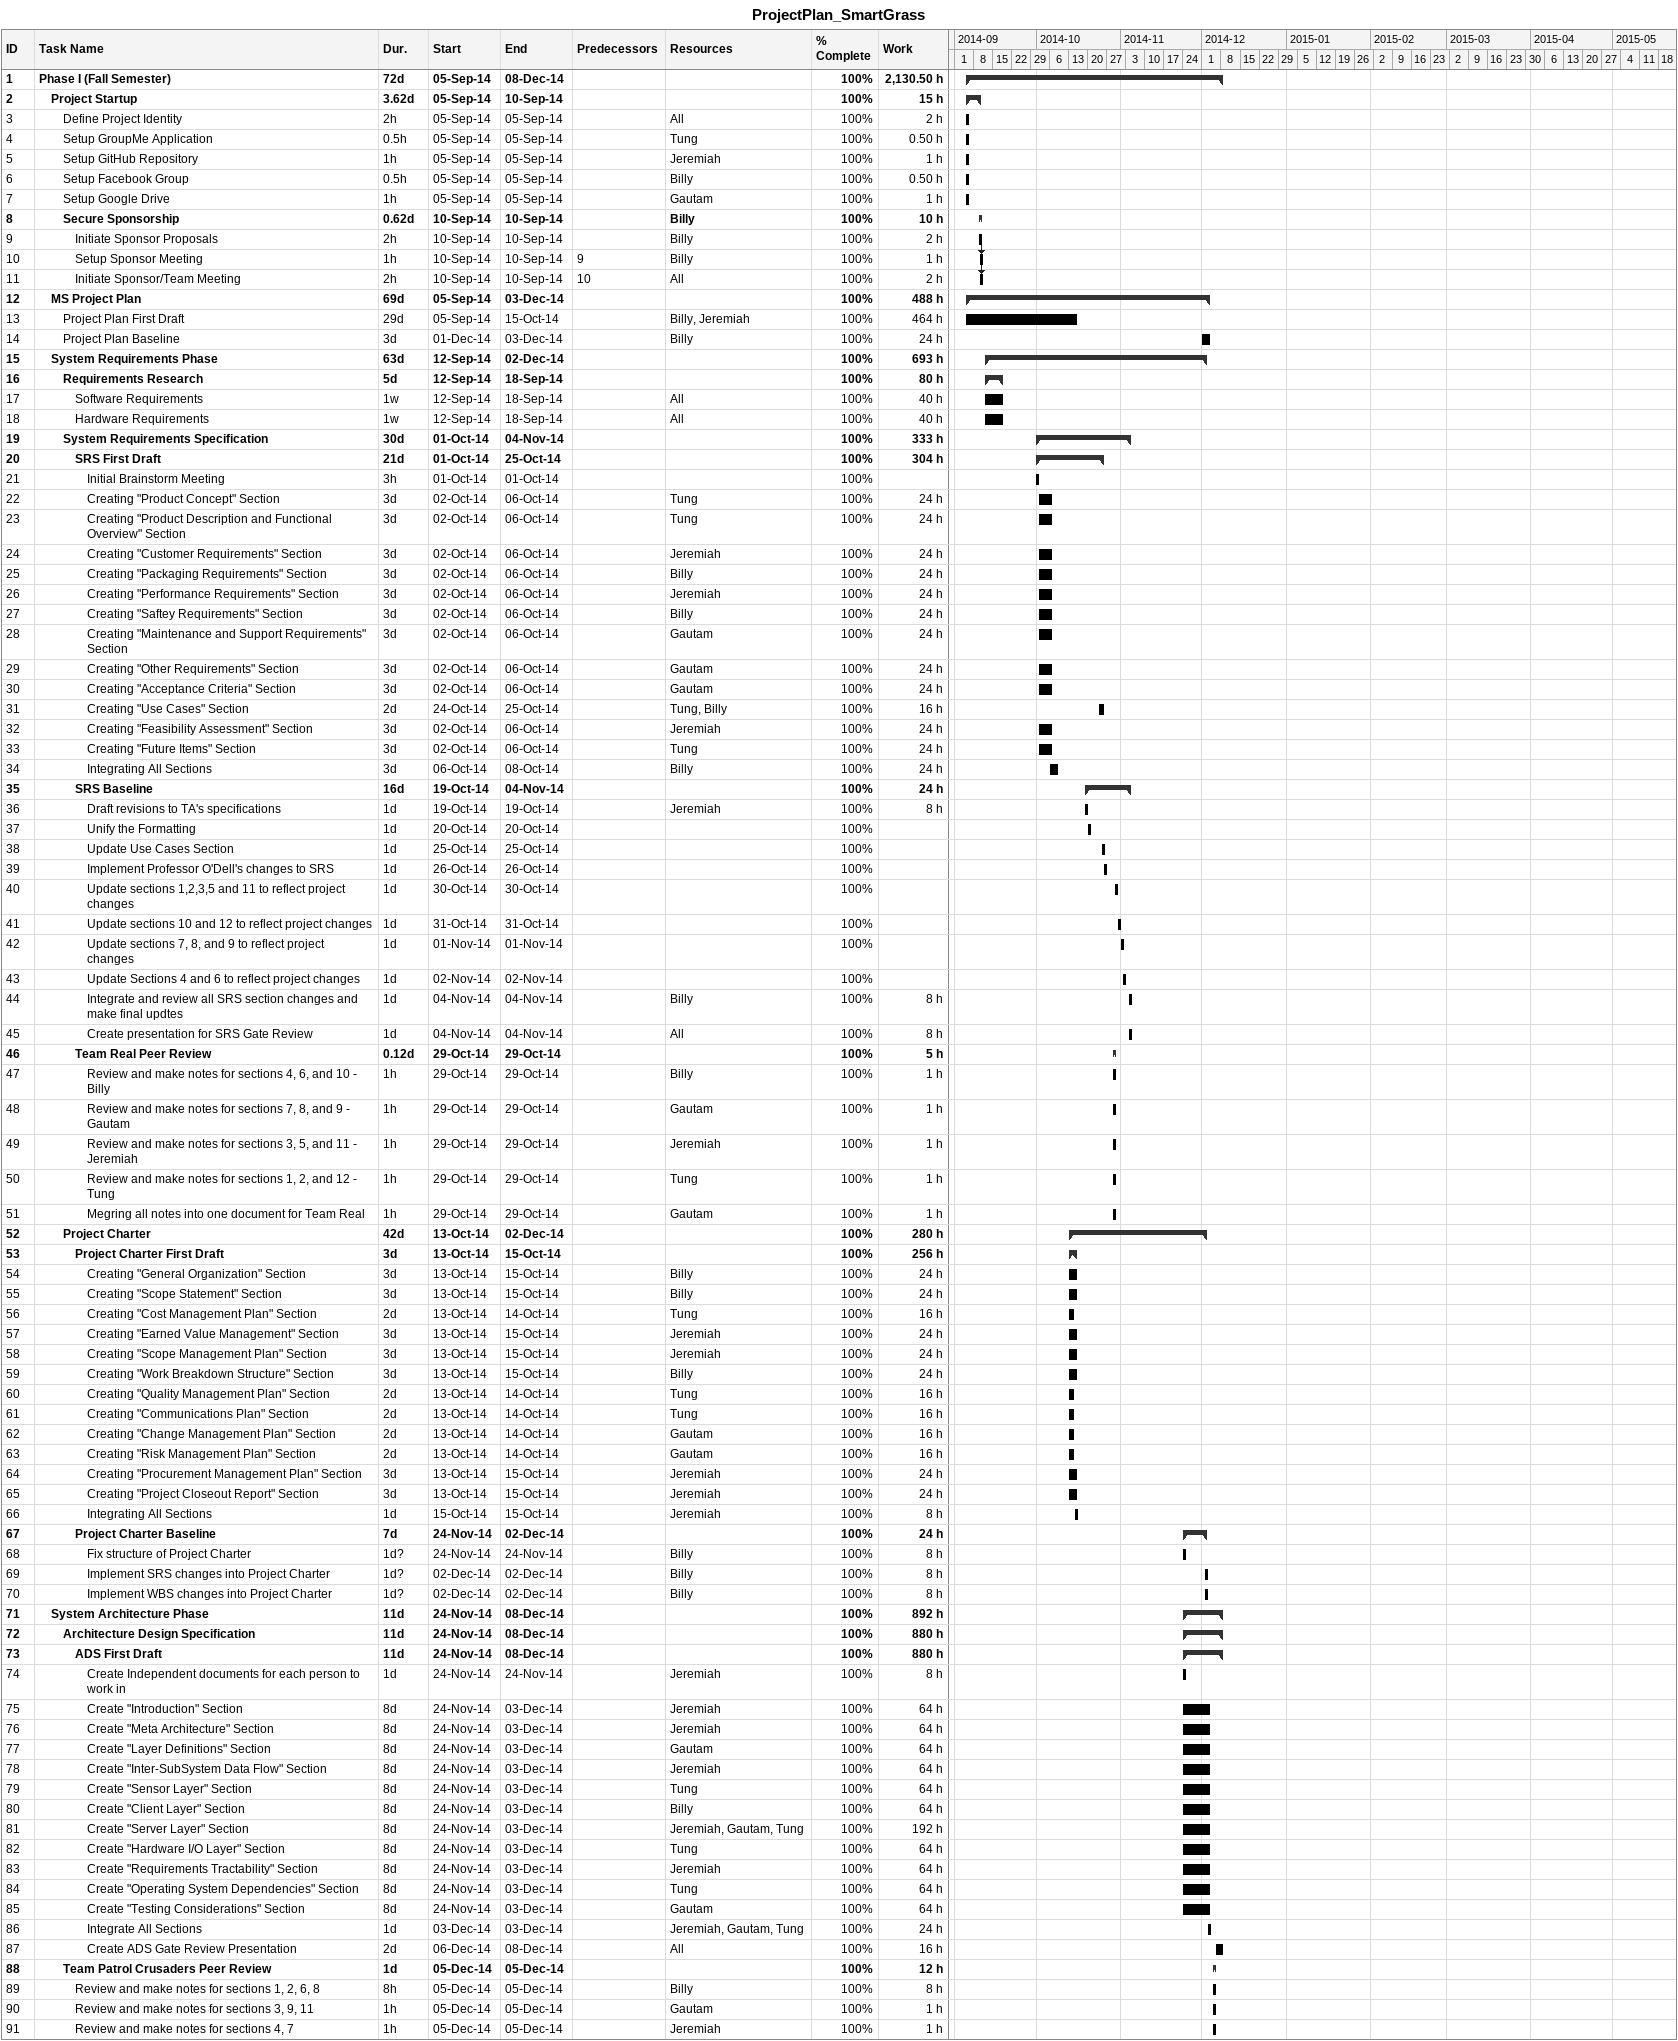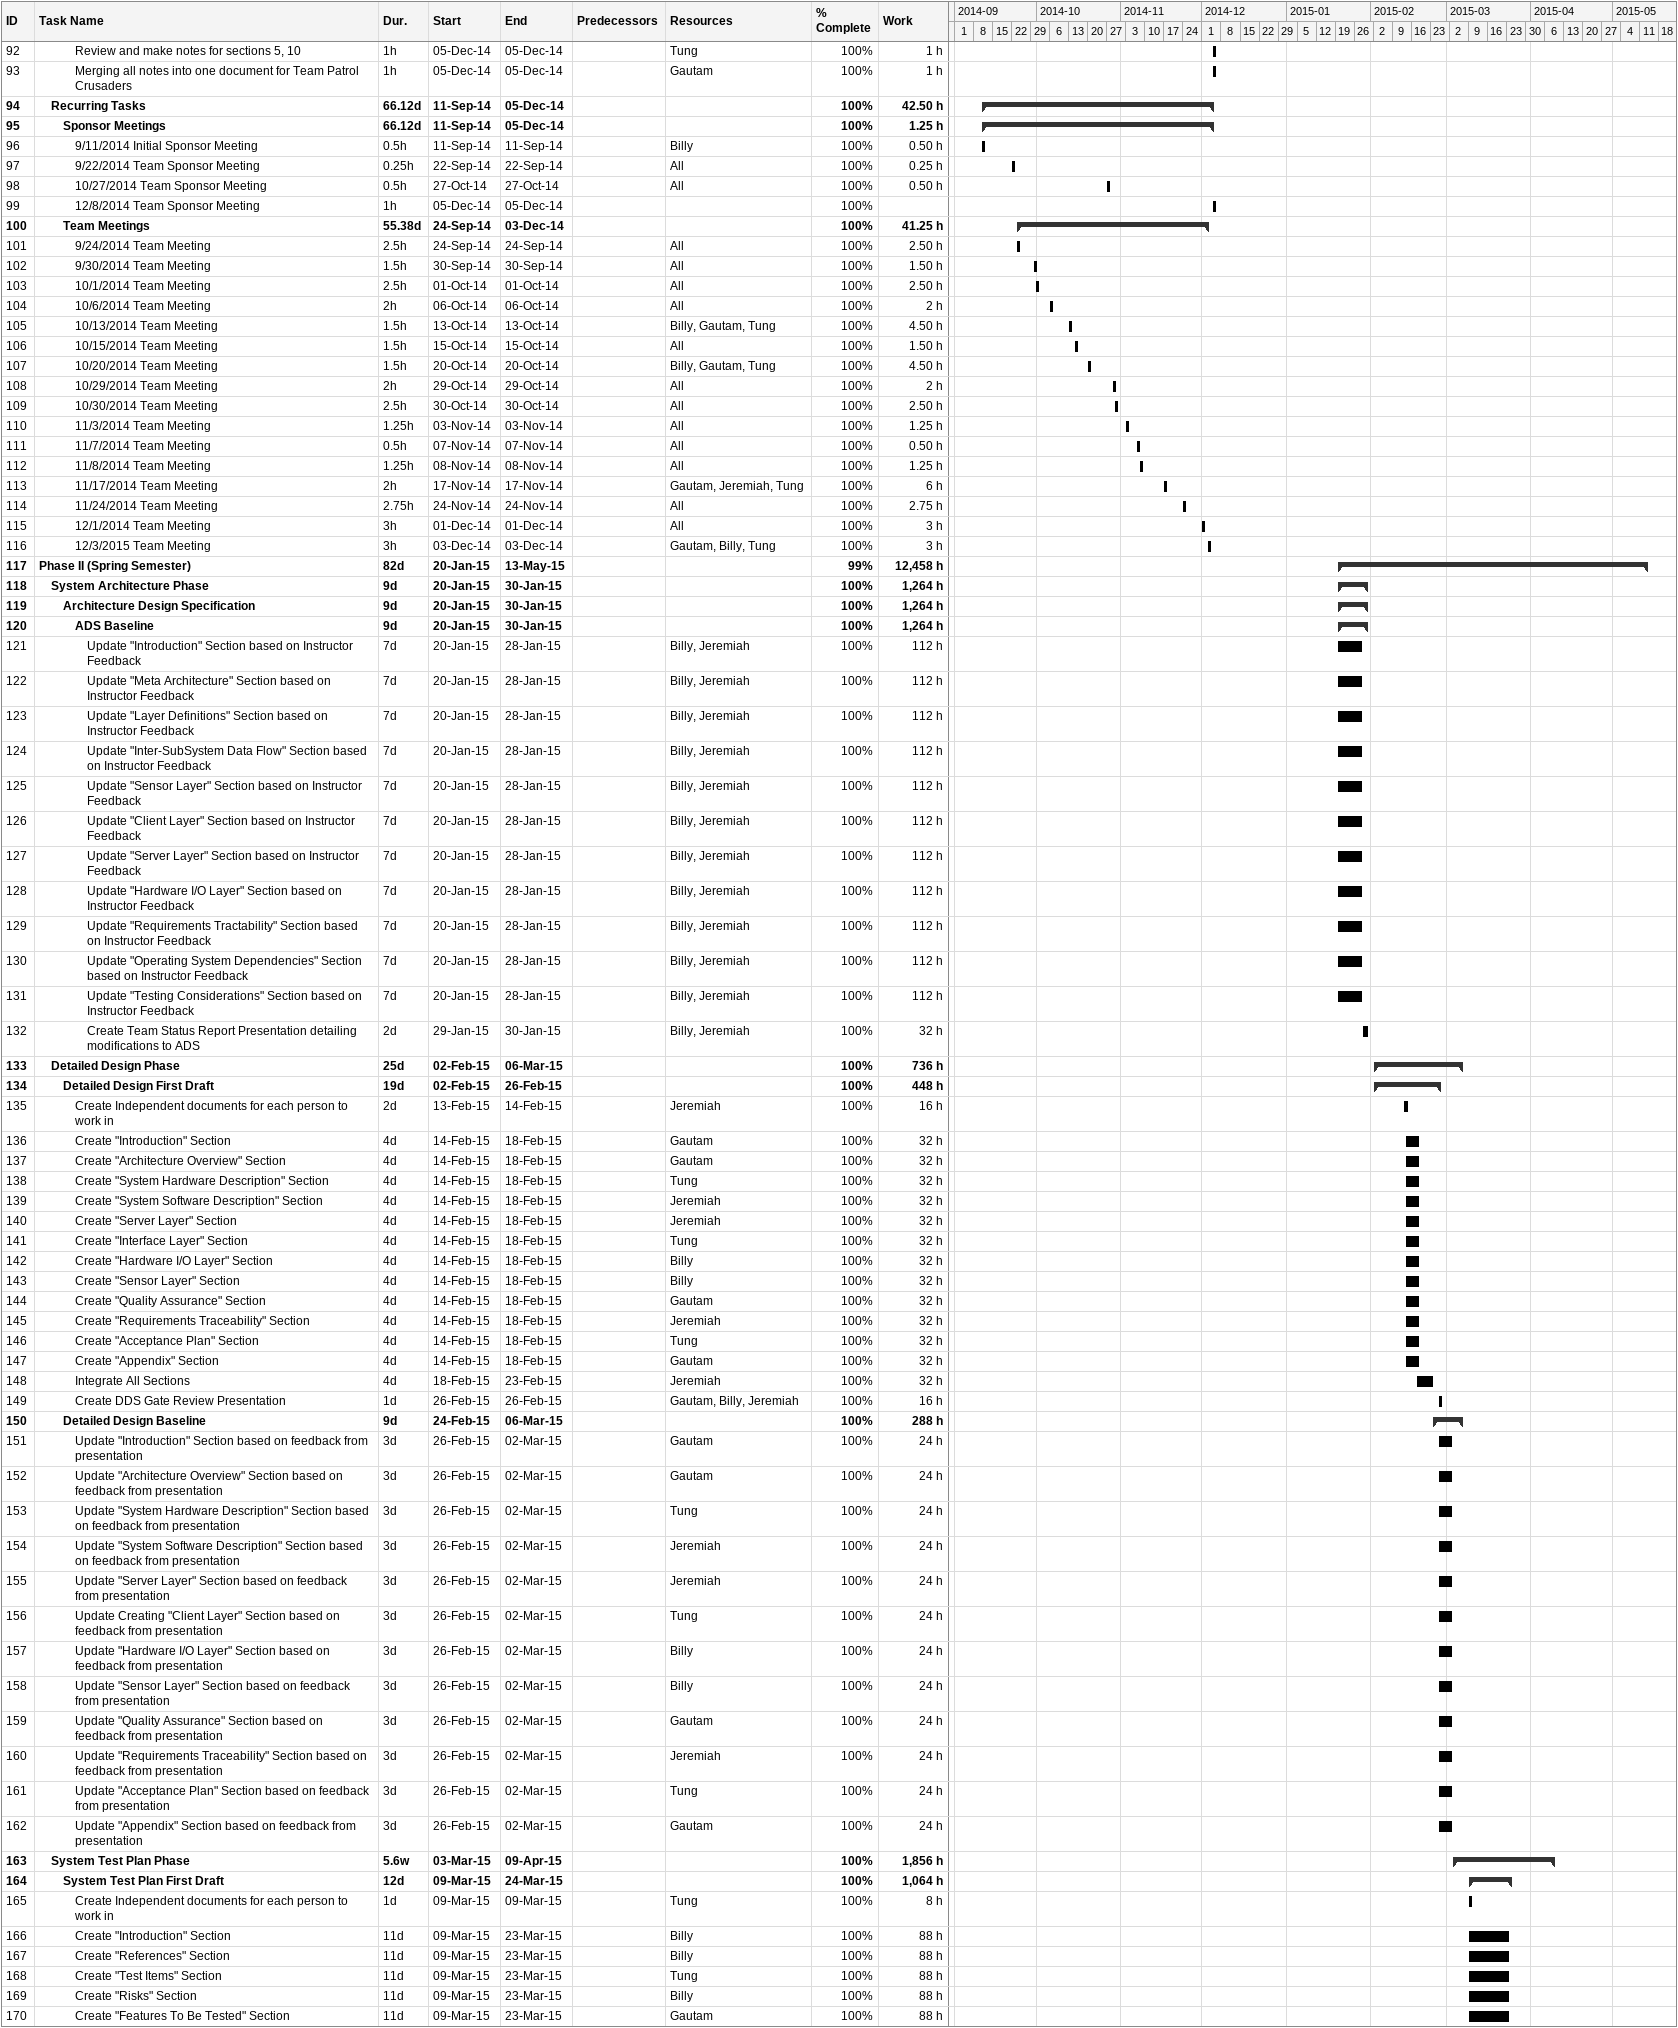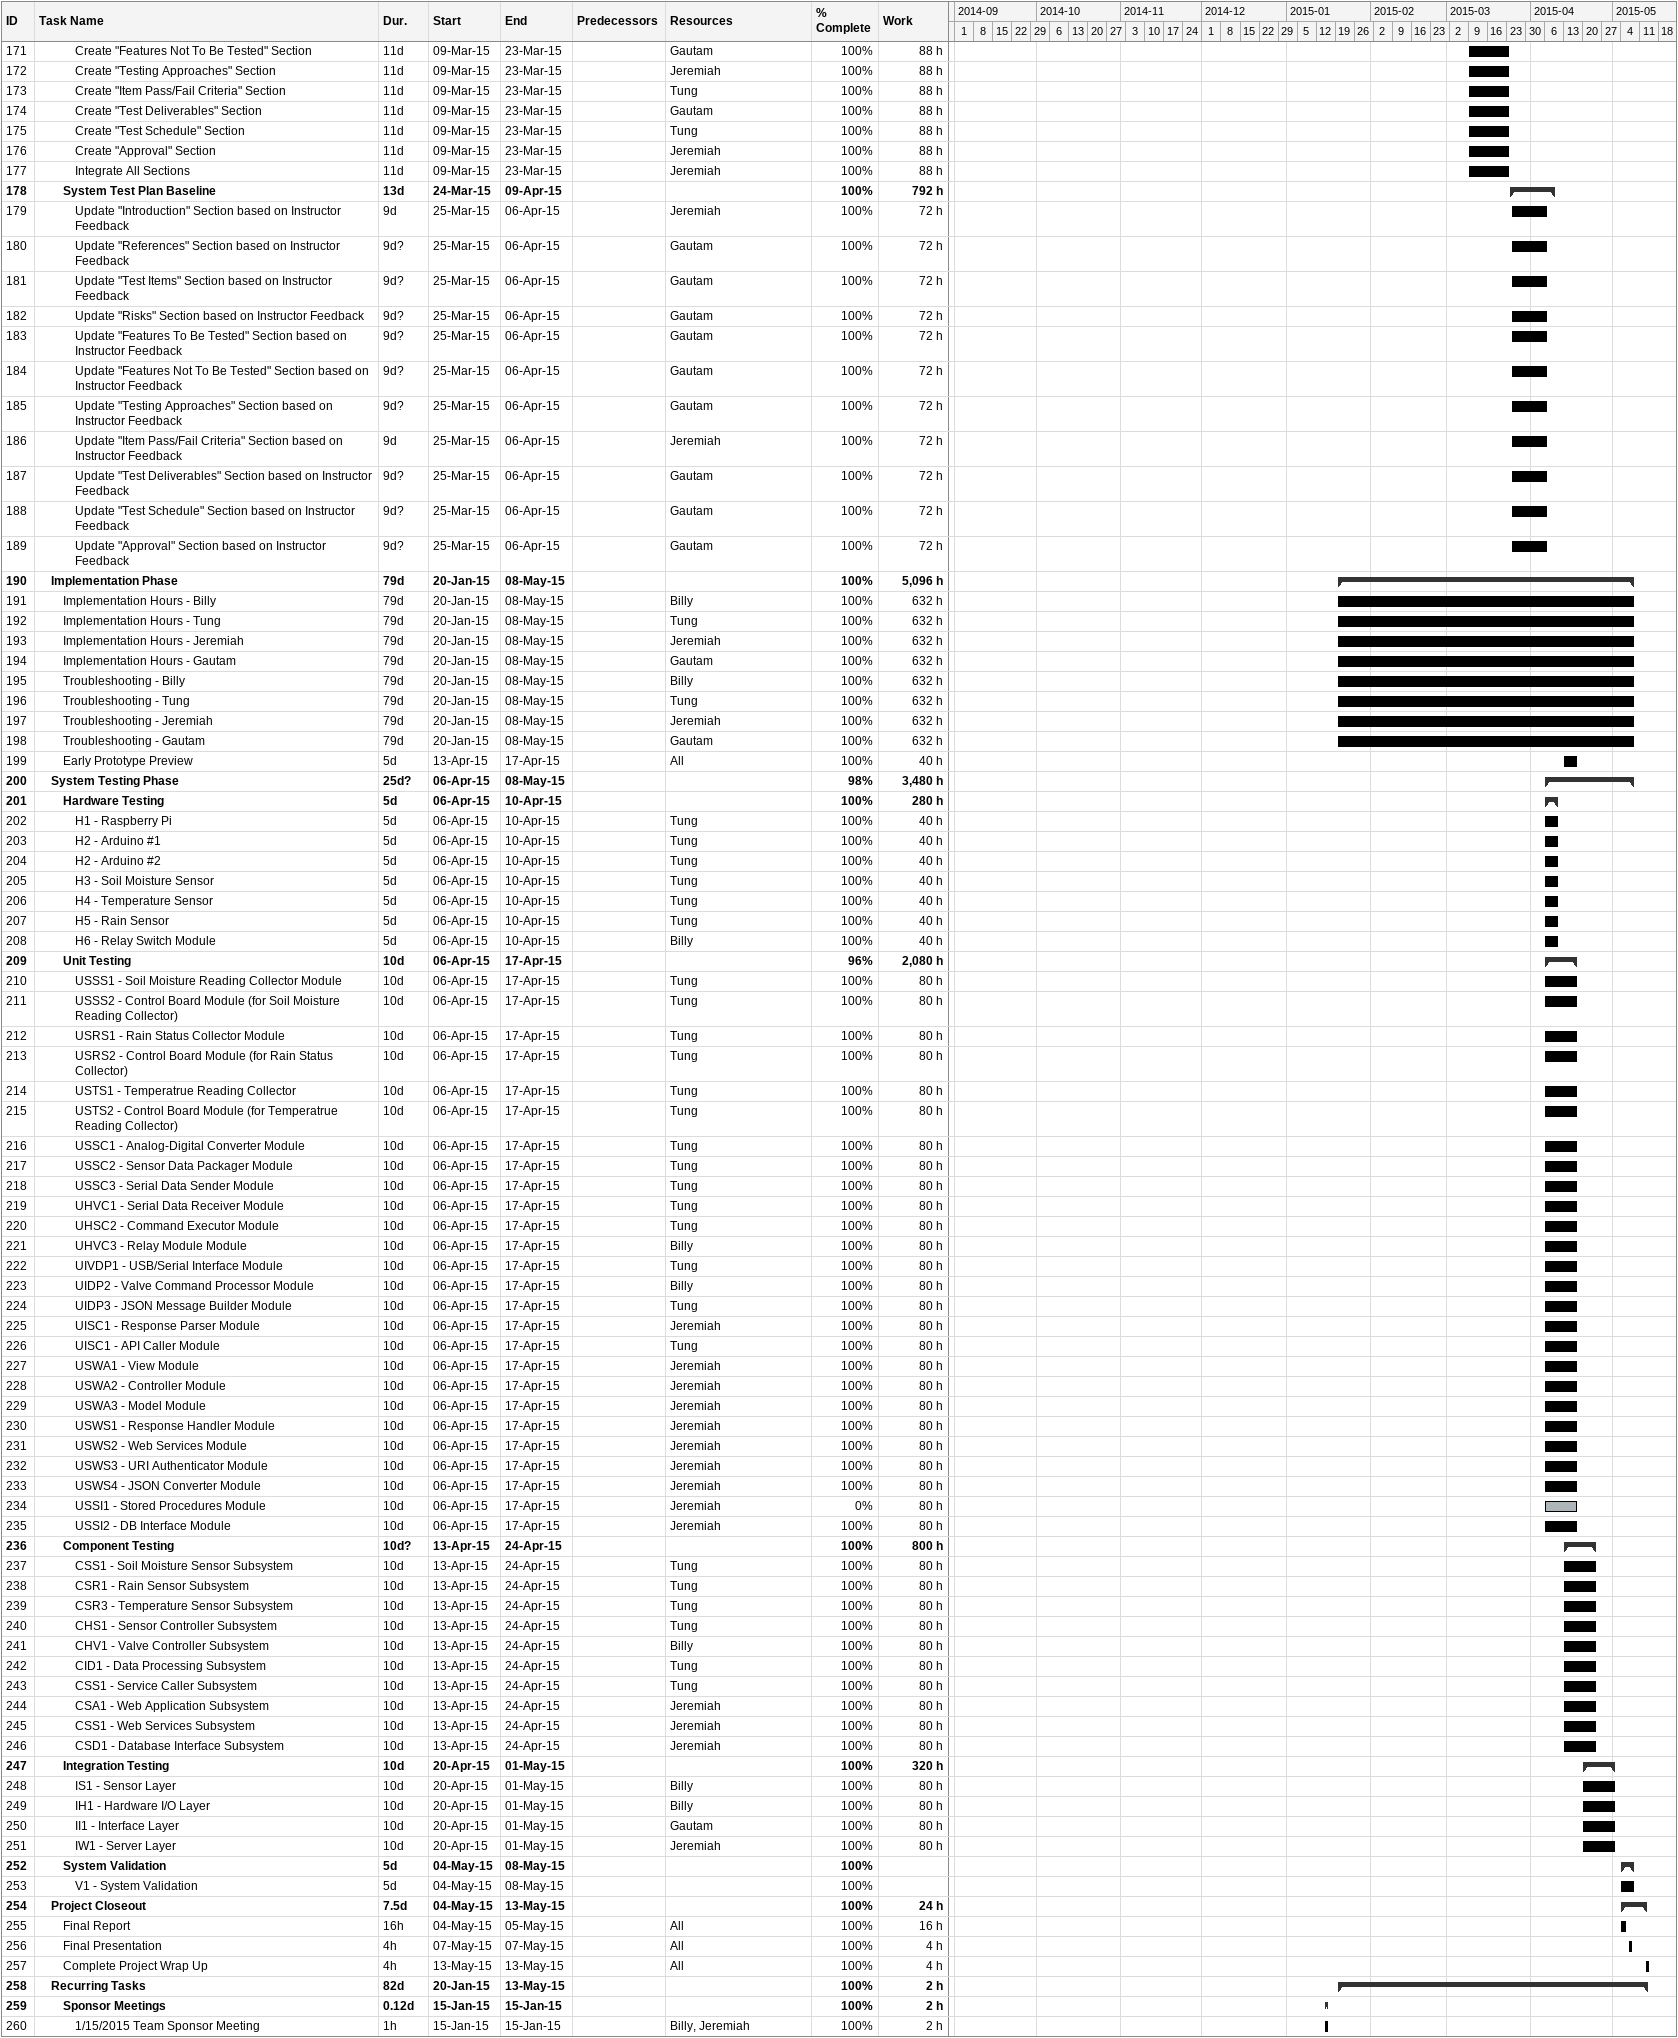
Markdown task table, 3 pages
ProjectPlan_SmartGrass

| ID | Level | Task | Duration | Start | Finish | Predecessors | Resources | % complete | Work (h) |
|---|---|---|---|---|---|---|---|---|---|
| 1 | 1 | **Phase I (Fall Semester)** | 72d | 2014-09-05 | 2014-12-08 |  |  | 100 | 2130.50 |
| 2 | 2 | **Project Startup** | 3.62d | 2014-09-05 | 2014-09-10 |  |  | 100 | 15 |
| 3 | 3 | Define Project Identity | 2h | 2014-09-05 | 2014-09-05 |  | All | 100 | 2 |
| 4 | 3 | Setup GroupMe Application | 0.5h | 2014-09-05 | 2014-09-05 |  | Tung | 100 | 0.50 |
| 5 | 3 | Setup GitHub Repository | 1h | 2014-09-05 | 2014-09-05 |  | Jeremiah | 100 | 1 |
| 6 | 3 | Setup Facebook Group | 0.5h | 2014-09-05 | 2014-09-05 |  | Billy | 100 | 0.50 |
| 7 | 3 | Setup Google Drive | 1h | 2014-09-05 | 2014-09-05 |  | Gautam | 100 | 1 |
| 8 | 3 | **Secure Sponsorship** | 0.62d | 2014-09-10 | 2014-09-10 |  | Billy | 100 | 10 |
| 9 | 4 | Initiate Sponsor Proposals | 2h | 2014-09-10 | 2014-09-10 |  | Billy | 100 | 2 |
| 10 | 4 | Setup Sponsor Meeting | 1h | 2014-09-10 | 2014-09-10 | 9 | Billy | 100 | 1 |
| 11 | 4 | Initiate Sponsor/Team Meeting | 2h | 2014-09-10 | 2014-09-10 | 10 | All | 100 | 2 |
| 12 | 2 | **MS Project Plan** | 69d | 2014-09-05 | 2014-12-03 |  |  | 100 | 488 |
| 13 | 3 | Project Plan First Draft | 29d | 2014-09-05 | 2014-10-15 |  | Billy, Jeremiah | 100 | 464 |
| 14 | 3 | Project Plan Baseline | 3d | 2014-12-01 | 2014-12-03 |  | Billy | 100 | 24 |
| 15 | 2 | **System Requirements Phase** | 63d | 2014-09-12 | 2014-12-02 |  |  | 100 | 693 |
| 16 | 3 | **Requirements Research** | 5d | 2014-09-12 | 2014-09-18 |  |  | 100 | 80 |
| 17 | 4 | Software Requirements | 1w | 2014-09-12 | 2014-09-18 |  | All | 100 | 40 |
| 18 | 4 | Hardware Requirements | 1w | 2014-09-12 | 2014-09-18 |  | All | 100 | 40 |
| 19 | 3 | **System Requirements Specification** | 30d | 2014-10-01 | 2014-11-04 |  |  | 100 | 333 |
| 20 | 4 | **SRS First Draft** | 21d | 2014-10-01 | 2014-10-25 |  |  | 100 | 304 |
| 21 | 5 | Initial Brainstorm Meeting | 3h | 2014-10-01 | 2014-10-01 |  |  | 100 |  |
| 22 | 5 | Creating "Product Concept" Section | 3d | 2014-10-02 | 2014-10-06 |  | Tung | 100 | 24 |
| 23 | 5 | Creating "Product Description and Functional Overview" Section | 3d | 2014-10-02 | 2014-10-06 |  | Tung | 100 | 24 |
| 24 | 5 | Creating "Customer Requirements" Section | 3d | 2014-10-02 | 2014-10-06 |  | Jeremiah | 100 | 24 |
| 25 | 5 | Creating "Packaging Requirements" Section | 3d | 2014-10-02 | 2014-10-06 |  | Billy | 100 | 24 |
| 26 | 5 | Creating "Performance Requirements" Section | 3d | 2014-10-02 | 2014-10-06 |  | Jeremiah | 100 | 24 |
| 27 | 5 | Creating "Saftey Requirements" Section | 3d | 2014-10-02 | 2014-10-06 |  | Billy | 100 | 24 |
| 28 | 5 | Creating "Maintenance and Support Requirements" Section | 3d | 2014-10-02 | 2014-10-06 |  | Gautam | 100 | 24 |
| 29 | 5 | Creating "Other Requirements" Section | 3d | 2014-10-02 | 2014-10-06 |  | Gautam | 100 | 24 |
| 30 | 5 | Creating "Acceptance Criteria" Section | 3d | 2014-10-02 | 2014-10-06 |  | Gautam | 100 | 24 |
| 31 | 5 | Creating "Use Cases" Section | 2d | 2014-10-24 | 2014-10-25 |  | Tung, Billy | 100 | 16 |
| 32 | 5 | Creating "Feasibility Assessment" Section | 3d | 2014-10-02 | 2014-10-06 |  | Jeremiah | 100 | 24 |
| 33 | 5 | Creating "Future Items" Section | 3d | 2014-10-02 | 2014-10-06 |  | Tung | 100 | 24 |
| 34 | 5 | Integrating All Sections | 3d | 2014-10-06 | 2014-10-08 |  | Billy | 100 | 24 |
| 35 | 4 | **SRS Baseline** | 16d | 2014-10-19 | 2014-11-04 |  |  | 100 | 24 |
| 36 | 5 | Draft revisions to TA's specifications | 1d | 2014-10-19 | 2014-10-19 |  | Jeremiah | 100 | 8 |
| 37 | 5 | Unify the Formatting | 1d | 2014-10-20 | 2014-10-20 |  |  | 100 |  |
| 38 | 5 | Update Use Cases Section | 1d | 2014-10-25 | 2014-10-25 |  |  | 100 |  |
| 39 | 5 | Implement Professor O'Dell's changes to SRS | 1d | 2014-10-26 | 2014-10-26 |  |  | 100 |  |
| 40 | 5 | Update sections 1,2,3,5 and 11 to reflect project changes | 1d | 2014-10-30 | 2014-10-30 |  |  | 100 |  |
| 41 | 5 | Update sections 10 and 12 to reflect project changes | 1d | 2014-10-31 | 2014-10-31 |  |  | 100 |  |
| 42 | 5 | Update sections 7, 8, and 9 to reflect project changes | 1d | 2014-11-01 | 2014-11-01 |  |  | 100 |  |
| 43 | 5 | Update Sections 4 and 6 to reflect project changes | 1d | 2014-11-02 | 2014-11-02 |  |  | 100 |  |
| 44 | 5 | Integrate and review all SRS section changes and make final updtes | 1d | 2014-11-04 | 2014-11-04 |  | Billy | 100 | 8 |
| 45 | 5 | Create presentation for SRS Gate Review | 1d | 2014-11-04 | 2014-11-04 |  | All | 100 | 8 |
| 46 | 4 | **Team Real Peer Review** | 0.12d | 2014-10-29 | 2014-10-29 |  |  | 100 | 5 |
| 47 | 5 | Review and make notes for sections 4, 6, and 10 - Billy | 1h | 2014-10-29 | 2014-10-29 |  | Billy | 100 | 1 |
| 48 | 5 | Review and make notes for sections 7, 8, and 9 - Gautam | 1h | 2014-10-29 | 2014-10-29 |  | Gautam | 100 | 1 |
| 49 | 5 | Review and make notes for sections 3, 5, and 11 - Jeremiah | 1h | 2014-10-29 | 2014-10-29 |  | Jeremiah | 100 | 1 |
| 50 | 5 | Review and make notes for sections 1, 2, and 12 - Tung | 1h | 2014-10-29 | 2014-10-29 |  | Tung | 100 | 1 |
| 51 | 5 | Megring all notes into one document for Team Real | 1h | 2014-10-29 | 2014-10-29 |  | Gautam | 100 | 1 |
| 52 | 3 | **Project Charter** | 42d | 2014-10-13 | 2014-12-02 |  |  | 100 | 280 |
| 53 | 4 | **Project Charter First Draft** | 3d | 2014-10-13 | 2014-10-15 |  |  | 100 | 256 |
| 54 | 5 | Creating "General Organization" Section | 3d | 2014-10-13 | 2014-10-15 |  | Billy | 100 | 24 |
| 55 | 5 | Creating "Scope Statement" Section | 3d | 2014-10-13 | 2014-10-15 |  | Billy | 100 | 24 |
| 56 | 5 | Creating "Cost Management Plan" Section | 2d | 2014-10-13 | 2014-10-14 |  | Tung | 100 | 16 |
| 57 | 5 | Creating "Earned Value Management" Section | 3d | 2014-10-13 | 2014-10-15 |  | Jeremiah | 100 | 24 |
| 58 | 5 | Creating "Scope Management Plan" Section | 3d | 2014-10-13 | 2014-10-15 |  | Jeremiah | 100 | 24 |
| 59 | 5 | Creating "Work Breakdown Structure" Section | 3d | 2014-10-13 | 2014-10-15 |  | Billy | 100 | 24 |
| 60 | 5 | Creating "Quality Management Plan" Section | 2d | 2014-10-13 | 2014-10-14 |  | Tung | 100 | 16 |
| 61 | 5 | Creating "Communications Plan" Section | 2d | 2014-10-13 | 2014-10-14 |  | Tung | 100 | 16 |
| 62 | 5 | Creating "Change Management Plan" Section | 2d | 2014-10-13 | 2014-10-14 |  | Gautam | 100 | 16 |
| 63 | 5 | Creating "Risk Management Plan" Section | 2d | 2014-10-13 | 2014-10-14 |  | Gautam | 100 | 16 |
| 64 | 5 | Creating "Procurement Management Plan" Section | 3d | 2014-10-13 | 2014-10-15 |  | Jeremiah | 100 | 24 |
| 65 | 5 | Creating "Project Closeout Report" Section | 3d | 2014-10-13 | 2014-10-15 |  | Jeremiah | 100 | 24 |
| 66 | 5 | Integrating All Sections | 1d | 2014-10-15 | 2014-10-15 |  | Jeremiah | 100 | 8 |
| 67 | 4 | **Project Charter Baseline** | 7d | 2014-11-24 | 2014-12-02 |  |  | 100 | 24 |
| 68 | 5 | Fix structure of Project Charter | 1d? | 2014-11-24 | 2014-11-24 |  | Billy | 100 | 8 |
| 69 | 5 | Implement SRS changes into Project Charter | 1d? | 2014-12-02 | 2014-12-02 |  | Billy | 100 | 8 |
| 70 | 5 | Implement WBS changes into Project Charter | 1d? | 2014-12-02 | 2014-12-02 |  | Billy | 100 | 8 |
| 71 | 2 | **System Architecture Phase** | 11d | 2014-11-24 | 2014-12-08 |  |  | 100 | 892 |
| 72 | 3 | **Architecture Design Specification** | 11d | 2014-11-24 | 2014-12-08 |  |  | 100 | 880 |
| 73 | 4 | **ADS First Draft** | 11d | 2014-11-24 | 2014-12-08 |  |  | 100 | 880 |
| 74 | 5 | Create Independent documents for each person to work in | 1d | 2014-11-24 | 2014-11-24 |  | Jeremiah | 100 | 8 |
| 75 | 5 | Create "Introduction" Section | 8d | 2014-11-24 | 2014-12-03 |  | Jeremiah | 100 | 64 |
| 76 | 5 | Create "Meta Architecture" Section | 8d | 2014-11-24 | 2014-12-03 |  | Jeremiah | 100 | 64 |
| 77 | 5 | Create "Layer Definitions" Section | 8d | 2014-11-24 | 2014-12-03 |  | Gautam | 100 | 64 |
| 78 | 5 | Create "Inter-SubSystem Data Flow" Section | 8d | 2014-11-24 | 2014-12-03 |  | Jeremiah | 100 | 64 |
| 79 | 5 | Create "Sensor Layer" Section | 8d | 2014-11-24 | 2014-12-03 |  | Tung | 100 | 64 |
| 80 | 5 | Create "Client Layer" Section | 8d | 2014-11-24 | 2014-12-03 |  | Billy | 100 | 64 |
| 81 | 5 | Create "Server Layer" Section | 8d | 2014-11-24 | 2014-12-03 |  | Jeremiah, Gautam, Tung | 100 | 192 |
| 82 | 5 | Create "Hardware I/O Layer" Section | 8d | 2014-11-24 | 2014-12-03 |  | Tung | 100 | 64 |
| 83 | 5 | Create "Requirements Tractability" Section | 8d | 2014-11-24 | 2014-12-03 |  | Jeremiah | 100 | 64 |
| 84 | 5 | Create "Operating System Dependencies" Section | 8d | 2014-11-24 | 2014-12-03 |  | Tung | 100 | 64 |
| 85 | 5 | Create "Testing Considerations" Section | 8d | 2014-11-24 | 2014-12-03 |  | Gautam | 100 | 64 |
| 86 | 5 | Integrate All Sections | 1d | 2014-12-03 | 2014-12-03 |  | Jeremiah, Gautam, Tung | 100 | 24 |
| 87 | 5 | Create ADS Gate Review Presentation | 2d | 2014-12-06 | 2014-12-08 |  | All | 100 | 16 |
| 88 | 3 | **Team Patrol Crusaders Peer Review** | 1d | 2014-12-05 | 2014-12-05 |  |  | 100 | 12 |
| 89 | 4 | Review and make notes for sections 1, 2, 6, 8 | 8h | 2014-12-05 | 2014-12-05 |  | Billy | 100 | 8 |
| 90 | 4 | Review and make notes for sections 3, 9, 11 | 1h | 2014-12-05 | 2014-12-05 |  | Gautam | 100 | 1 |
| 91 | 4 | Review and make notes for sections 4, 7 | 1h | 2014-12-05 | 2014-12-05 |  | Jeremiah | 100 | 1 |
| 92 | 4 | Review and make notes for sections 5, 10 | 1h | 2014-12-05 | 2014-12-05 |  | Tung | 100 | 1 |
| 93 | 4 | Merging all notes into one document for Team Patrol Crusaders | 1h | 2014-12-05 | 2014-12-05 |  | Gautam | 100 | 1 |
| 94 | 2 | **Recurring Tasks** | 66.12d | 2014-09-11 | 2014-12-05 |  |  | 100 | 42.50 |
| 95 | 3 | **Sponsor Meetings** | 66.12d | 2014-09-11 | 2014-12-05 |  |  | 100 | 1.25 |
| 96 | 4 | 9/11/2014 Initial Sponsor Meeting | 0.5h | 2014-09-11 | 2014-09-11 |  | Billy | 100 | 0.50 |
| 97 | 4 | 9/22/2014 Team Sponsor Meeting | 0.25h | 2014-09-22 | 2014-09-22 |  | All | 100 | 0.25 |
| 98 | 4 | 10/27/2014 Team Sponsor Meeting | 0.5h | 2014-10-27 | 2014-10-27 |  | All | 100 | 0.50 |
| 99 | 4 | 12/8/2014 Team Sponsor Meeting | 1h | 2014-12-05 | 2014-12-05 |  |  | 100 |  |
| 100 | 3 | **Team Meetings** | 55.38d | 2014-09-24 | 2014-12-03 |  |  | 100 | 41.25 |
| 101 | 4 | 9/24/2014 Team Meeting | 2.5h | 2014-09-24 | 2014-09-24 |  | All | 100 | 2.50 |
| 102 | 4 | 9/30/2014 Team Meeting | 1.5h | 2014-09-30 | 2014-09-30 |  | All | 100 | 1.50 |
| 103 | 4 | 10/1/2014 Team Meeting | 2.5h | 2014-10-01 | 2014-10-01 |  | All | 100 | 2.50 |
| 104 | 4 | 10/6/2014 Team Meeting | 2h | 2014-10-06 | 2014-10-06 |  | All | 100 | 2 |
| 105 | 4 | 10/13/2014 Team Meeting | 1.5h | 2014-10-13 | 2014-10-13 |  | Billy, Gautam, Tung | 100 | 4.50 |
| 106 | 4 | 10/15/2014 Team Meeting | 1.5h | 2014-10-15 | 2014-10-15 |  | All | 100 | 1.50 |
| 107 | 4 | 10/20/2014 Team Meeting | 1.5h | 2014-10-20 | 2014-10-20 |  | Billy, Gautam, Tung | 100 | 4.50 |
| 108 | 4 | 10/29/2014 Team Meeting | 2h | 2014-10-29 | 2014-10-29 |  | All | 100 | 2 |
| 109 | 4 | 10/30/2014 Team Meeting | 2.5h | 2014-10-30 | 2014-10-30 |  | All | 100 | 2.50 |
| 110 | 4 | 11/3/2014 Team Meeting | 1.25h | 2014-11-03 | 2014-11-03 |  | All | 100 | 1.25 |
| 111 | 4 | 11/7/2014 Team Meeting | 0.5h | 2014-11-07 | 2014-11-07 |  | All | 100 | 0.50 |
| 112 | 4 | 11/8/2014 Team Meeting | 1.25h | 2014-11-08 | 2014-11-08 |  | All | 100 | 1.25 |
| 113 | 4 | 11/17/2014 Team Meeting | 2h | 2014-11-17 | 2014-11-17 |  | Gautam, Jeremiah, Tung | 100 | 6 |
| 114 | 4 | 11/24/2014 Team Meeting | 2.75h | 2014-11-24 | 2014-11-24 |  | All | 100 | 2.75 |
| 115 | 4 | 12/1/2014 Team Meeting | 3h | 2014-12-01 | 2014-12-01 |  | All | 100 | 3 |
| 116 | 4 | 12/3/2015 Team Meeting | 3h | 2014-12-03 | 2014-12-03 |  | Gautam, Billy, Tung | 100 | 3 |
| 117 | 1 | **Phase II (Spring Semester)** | 82d | 2015-01-20 | 2015-05-13 |  |  | 99 | 12458 |
| 118 | 2 | **System Architecture Phase** | 9d | 2015-01-20 | 2015-01-30 |  |  | 100 | 1264 |
| 119 | 3 | **Architecture Design Specification** | 9d | 2015-01-20 | 2015-01-30 |  |  | 100 | 1264 |
| 120 | 4 | **ADS Baseline** | 9d | 2015-01-20 | 2015-01-30 |  |  | 100 | 1264 |
| 121 | 5 | Update "Introduction" Section based on Instructor Feedback | 7d | 2015-01-20 | 2015-01-28 |  | Billy, Jeremiah | 100 | 112 |
| 122 | 5 | Update "Meta Architecture" Section based on Instructor Feedback | 7d | 2015-01-20 | 2015-01-28 |  | Billy, Jeremiah | 100 | 112 |
| 123 | 5 | Update "Layer Definitions" Section based on Instructor Feedback | 7d | 2015-01-20 | 2015-01-28 |  | Billy, Jeremiah | 100 | 112 |
| 124 | 5 | Update "Inter-SubSystem Data Flow" Section based on Instructor Feedback | 7d | 2015-01-20 | 2015-01-28 |  | Billy, Jeremiah | 100 | 112 |
| 125 | 5 | Update "Sensor Layer" Section based on Instructor Feedback | 7d | 2015-01-20 | 2015-01-28 |  | Billy, Jeremiah | 100 | 112 |
| 126 | 5 | Update "Client Layer" Section based on Instructor Feedback | 7d | 2015-01-20 | 2015-01-28 |  | Billy, Jeremiah | 100 | 112 |
| 127 | 5 | Update "Server Layer" Section based on Instructor Feedback | 7d | 2015-01-20 | 2015-01-28 |  | Billy, Jeremiah | 100 | 112 |
| 128 | 5 | Update "Hardware I/O Layer" Section based on Instructor Feedback | 7d | 2015-01-20 | 2015-01-28 |  | Billy, Jeremiah | 100 | 112 |
| 129 | 5 | Update "Requirements Tractability" Section based on Instructor Feedback | 7d | 2015-01-20 | 2015-01-28 |  | Billy, Jeremiah | 100 | 112 |
| 130 | 5 | Update "Operating System Dependencies" Section based on Instructor Feedback | 7d | 2015-01-20 | 2015-01-28 |  | Billy, Jeremiah | 100 | 112 |
| 131 | 5 | Update "Testing Considerations" Section based on Instructor Feedback | 7d | 2015-01-20 | 2015-01-28 |  | Billy, Jeremiah | 100 | 112 |
| 132 | 5 | Create Team Status Report Presentation detailing modifications to ADS | 2d | 2015-01-29 | 2015-01-30 |  | Billy, Jeremiah | 100 | 32 |
| 133 | 2 | **Detailed Design Phase** | 25d | 2015-02-02 | 2015-03-06 |  |  | 100 | 736 |
| 134 | 3 | **Detailed Design First Draft** | 19d | 2015-02-02 | 2015-02-26 |  |  | 100 | 448 |
| 135 | 4 | Create Independent documents for each person to work in | 2d | 2015-02-13 | 2015-02-14 |  | Jeremiah | 100 | 16 |
| 136 | 4 | Create "Introduction" Section | 4d | 2015-02-14 | 2015-02-18 |  | Gautam | 100 | 32 |
| 137 | 4 | Create "Architecture Overview" Section | 4d | 2015-02-14 | 2015-02-18 |  | Gautam | 100 | 32 |
| 138 | 4 | Create "System Hardware Description" Section | 4d | 2015-02-14 | 2015-02-18 |  | Tung | 100 | 32 |
| 139 | 4 | Create "System Software Description" Section | 4d | 2015-02-14 | 2015-02-18 |  | Jeremiah | 100 | 32 |
| 140 | 4 | Create "Server Layer" Section | 4d | 2015-02-14 | 2015-02-18 |  | Jeremiah | 100 | 32 |
| 141 | 4 | Create "Interface Layer" Section | 4d | 2015-02-14 | 2015-02-18 |  | Tung | 100 | 32 |
| 142 | 4 | Create "Hardware I/O Layer" Section | 4d | 2015-02-14 | 2015-02-18 |  | Billy | 100 | 32 |
| 143 | 4 | Create "Sensor Layer" Section | 4d | 2015-02-14 | 2015-02-18 |  | Billy | 100 | 32 |
| 144 | 4 | Create "Quality Assurance" Section | 4d | 2015-02-14 | 2015-02-18 |  | Gautam | 100 | 32 |
| 145 | 4 | Create "Requirements Traceability" Section | 4d | 2015-02-14 | 2015-02-18 |  | Jeremiah | 100 | 32 |
| 146 | 4 | Create "Acceptance Plan" Section | 4d | 2015-02-14 | 2015-02-18 |  | Tung | 100 | 32 |
| 147 | 4 | Create "Appendix" Section | 4d | 2015-02-14 | 2015-02-18 |  | Gautam | 100 | 32 |
| 148 | 4 | Integrate All Sections | 4d | 2015-02-18 | 2015-02-23 |  | Jeremiah | 100 | 32 |
| 149 | 4 | Create DDS Gate Review Presentation | 1d | 2015-02-26 | 2015-02-26 |  | Gautam, Billy, Jeremiah | 100 | 16 |
| 150 | 3 | **Detailed Design Baseline** | 9d | 2015-02-24 | 2015-03-06 |  |  | 100 | 288 |
| 151 | 4 | Update "Introduction" Section based on feedback from presentation | 3d | 2015-02-26 | 2015-03-02 |  | Gautam | 100 | 24 |
| 152 | 4 | Update "Architecture Overview" Section based on feedback from presentation | 3d | 2015-02-26 | 2015-03-02 |  | Gautam | 100 | 24 |
| 153 | 4 | Update "System Hardware Description" Section based on feedback from presentation | 3d | 2015-02-26 | 2015-03-02 |  | Tung | 100 | 24 |
| 154 | 4 | Update "System Software Description" Section based on feedback from presentation | 3d | 2015-02-26 | 2015-03-02 |  | Jeremiah | 100 | 24 |
| 155 | 4 | Update "Server Layer" Section based on feedback from presentation | 3d | 2015-02-26 | 2015-03-02 |  | Jeremiah | 100 | 24 |
| 156 | 4 | Update Creating "Client Layer" Section based on feedback from presentation | 3d | 2015-02-26 | 2015-03-02 |  | Tung | 100 | 24 |
| 157 | 4 | Update "Hardware I/O Layer" Section based on feedback from presentation | 3d | 2015-02-26 | 2015-03-02 |  | Billy | 100 | 24 |
| 158 | 4 | Update "Sensor Layer" Section based on feedback from presentation | 3d | 2015-02-26 | 2015-03-02 |  | Billy | 100 | 24 |
| 159 | 4 | Update "Quality Assurance" Section based on feedback from presentation | 3d | 2015-02-26 | 2015-03-02 |  | Gautam | 100 | 24 |
| 160 | 4 | Update "Requirements Traceability" Section based on feedback from presentation | 3d | 2015-02-26 | 2015-03-02 |  | Jeremiah | 100 | 24 |
| 161 | 4 | Update "Acceptance Plan" Section based on feedback from presentation | 3d | 2015-02-26 | 2015-03-02 |  | Tung | 100 | 24 |
| 162 | 4 | Update "Appendix" Section based on feedback from presentation | 3d | 2015-02-26 | 2015-03-02 |  | Gautam | 100 | 24 |
| 163 | 2 | **System Test Plan Phase** | 5.6w | 2015-03-03 | 2015-04-09 |  |  | 100 | 1856 |
| 164 | 3 | **System Test Plan First Draft** | 12d | 2015-03-09 | 2015-03-24 |  |  | 100 | 1064 |
| 165 | 4 | Create Independent documents for each person to work in | 1d | 2015-03-09 | 2015-03-09 |  | Tung | 100 | 8 |
| 166 | 4 | Create "Introduction" Section | 11d | 2015-03-09 | 2015-03-23 |  | Billy | 100 | 88 |
| 167 | 4 | Create "References" Section | 11d | 2015-03-09 | 2015-03-23 |  | Billy | 100 | 88 |
| 168 | 4 | Create "Test Items" Section | 11d | 2015-03-09 | 2015-03-23 |  | Tung | 100 | 88 |
| 169 | 4 | Create "Risks" Section | 11d | 2015-03-09 | 2015-03-23 |  | Billy | 100 | 88 |
| 170 | 4 | Create "Features To Be Tested" Section | 11d | 2015-03-09 | 2015-03-23 |  | Gautam | 100 | 88 |
| 171 | 4 | Create "Features Not To Be Tested" Section | 11d | 2015-03-09 | 2015-03-23 |  | Gautam | 100 | 88 |
| 172 | 4 | Create "Testing Approaches" Section | 11d | 2015-03-09 | 2015-03-23 |  | Jeremiah | 100 | 88 |
| 173 | 4 | Create "Item Pass/Fail Criteria" Section | 11d | 2015-03-09 | 2015-03-23 |  | Tung | 100 | 88 |
| 174 | 4 | Create "Test Deliverables" Section | 11d | 2015-03-09 | 2015-03-23 |  | Gautam | 100 | 88 |
| 175 | 4 | Create "Test Schedule" Section | 11d | 2015-03-09 | 2015-03-23 |  | Tung | 100 | 88 |
| 176 | 4 | Create "Approval" Section | 11d | 2015-03-09 | 2015-03-23 |  | Jeremiah | 100 | 88 |
| 177 | 4 | Integrate All Sections | 11d | 2015-03-09 | 2015-03-23 |  | Jeremiah | 100 | 88 |
| 178 | 3 | **System Test Plan Baseline** | 13d | 2015-03-24 | 2015-04-09 |  |  | 100 | 792 |
| 179 | 4 | Update "Introduction" Section based on Instructor Feedback | 9d | 2015-03-25 | 2015-04-06 |  | Jeremiah | 100 | 72 |
| 180 | 4 | Update "References" Section based on Instructor Feedback | 9d? | 2015-03-25 | 2015-04-06 |  | Gautam | 100 | 72 |
| 181 | 4 | Update "Test Items" Section based on Instructor Feedback | 9d? | 2015-03-25 | 2015-04-06 |  | Gautam | 100 | 72 |
| 182 | 4 | Update "Risks" Section based on Instructor Feedback | 9d? | 2015-03-25 | 2015-04-06 |  | Gautam | 100 | 72 |
| 183 | 4 | Update "Features To Be Tested" Section based on Instructor Feedback | 9d? | 2015-03-25 | 2015-04-06 |  | Gautam | 100 | 72 |
| 184 | 4 | Update "Features Not To Be Tested" Section based on Instructor Feedback | 9d? | 2015-03-25 | 2015-04-06 |  | Gautam | 100 | 72 |
| 185 | 4 | Update "Testing Approaches" Section based on Instructor Feedback | 9d? | 2015-03-25 | 2015-04-06 |  | Gautam | 100 | 72 |
| 186 | 4 | Update "Item Pass/Fail Criteria" Section based on Instructor Feedback | 9d | 2015-03-25 | 2015-04-06 |  | Jeremiah | 100 | 72 |
| 187 | 4 | Update "Test Deliverables" Section based on Instructor Feedback | 9d? | 2015-03-25 | 2015-04-06 |  | Gautam | 100 | 72 |
| 188 | 4 | Update "Test Schedule" Section based on Instructor Feedback | 9d? | 2015-03-25 | 2015-04-06 |  | Gautam | 100 | 72 |
| 189 | 4 | Update "Approval" Section based on Instructor Feedback | 9d? | 2015-03-25 | 2015-04-06 |  | Gautam | 100 | 72 |
| 190 | 2 | **Implementation Phase** | 79d | 2015-01-20 | 2015-05-08 |  |  | 100 | 5096 |
| 191 | 3 | Implementation Hours - Billy | 79d | 2015-01-20 | 2015-05-08 |  | Billy | 100 | 632 |
| 192 | 3 | Implementation Hours - Tung | 79d | 2015-01-20 | 2015-05-08 |  | Tung | 100 | 632 |
| 193 | 3 | Implementation Hours - Jeremiah | 79d | 2015-01-20 | 2015-05-08 |  | Jeremiah | 100 | 632 |
| 194 | 3 | Implementation Hours - Gautam | 79d | 2015-01-20 | 2015-05-08 |  | Gautam | 100 | 632 |
| 195 | 3 | Troubleshooting - Billy | 79d | 2015-01-20 | 2015-05-08 |  | Billy | 100 | 632 |
| 196 | 3 | Troubleshooting - Tung | 79d | 2015-01-20 | 2015-05-08 |  | Tung | 100 | 632 |
| 197 | 3 | Troubleshooting - Jeremiah | 79d | 2015-01-20 | 2015-05-08 |  | Jeremiah | 100 | 632 |
| 198 | 3 | Troubleshooting - Gautam | 79d | 2015-01-20 | 2015-05-08 |  | Gautam | 100 | 632 |
| 199 | 3 | Early Prototype Preview | 5d | 2015-04-13 | 2015-04-17 |  | All | 100 | 40 |
| 200 | 2 | **System Testing Phase** | 25d? | 2015-04-06 | 2015-05-08 |  |  | 98 | 3480 |
| 201 | 3 | **Hardware Testing** | 5d | 2015-04-06 | 2015-04-10 |  |  | 100 | 280 |
| 202 | 4 | H1 - Raspberry Pi | 5d | 2015-04-06 | 2015-04-10 |  | Tung | 100 | 40 |
| 203 | 4 | H2 - Arduino #1 | 5d | 2015-04-06 | 2015-04-10 |  | Tung | 100 | 40 |
| 204 | 4 | H2 - Arduino #2 | 5d | 2015-04-06 | 2015-04-10 |  | Tung | 100 | 40 |
| 205 | 4 | H3 - Soil Moisture Sensor | 5d | 2015-04-06 | 2015-04-10 |  | Tung | 100 | 40 |
| 206 | 4 | H4 - Temperature Sensor | 5d | 2015-04-06 | 2015-04-10 |  | Tung | 100 | 40 |
| 207 | 4 | H5 - Rain Sensor | 5d | 2015-04-06 | 2015-04-10 |  | Tung | 100 | 40 |
| 208 | 4 | H6 - Relay Switch Module | 5d | 2015-04-06 | 2015-04-10 |  | Billy | 100 | 40 |
| 209 | 3 | **Unit Testing** | 10d | 2015-04-06 | 2015-04-17 |  |  | 96 | 2080 |
| 210 | 4 | USSS1 - Soil Moisture Reading Collector Module | 10d | 2015-04-06 | 2015-04-17 |  | Tung | 100 | 80 |
| 211 | 4 | USSS2 - Control Board Module (for Soil Moisture Reading Collector) | 10d | 2015-04-06 | 2015-04-17 |  | Tung | 100 | 80 |
| 212 | 4 | USRS1 - Rain Status Collector Module | 10d | 2015-04-06 | 2015-04-17 |  | Tung | 100 | 80 |
| 213 | 4 | USRS2 - Control Board Module (for Rain Status Collector) | 10d | 2015-04-06 | 2015-04-17 |  | Tung | 100 | 80 |
| 214 | 4 | USTS1 - Temperatrue Reading Collector | 10d | 2015-04-06 | 2015-04-17 |  | Tung | 100 | 80 |
| 215 | 4 | USTS2 - Control Board Module (for Temperatrue Reading Collector) | 10d | 2015-04-06 | 2015-04-17 |  | Tung | 100 | 80 |
| 216 | 4 | USSC1 - Analog-Digital Converter Module | 10d | 2015-04-06 | 2015-04-17 |  | Tung | 100 | 80 |
| 217 | 4 | USSC2 - Sensor Data Packager Module | 10d | 2015-04-06 | 2015-04-17 |  | Tung | 100 | 80 |
| 218 | 4 | USSC3 - Serial Data Sender Module | 10d | 2015-04-06 | 2015-04-17 |  | Tung | 100 | 80 |
| 219 | 4 | UHVC1 - Serial Data Receiver Module | 10d | 2015-04-06 | 2015-04-17 |  | Tung | 100 | 80 |
| 220 | 4 | UHSC2 - Command Executor Module | 10d | 2015-04-06 | 2015-04-17 |  | Tung | 100 | 80 |
| 221 | 4 | UHVC3 - Relay Module Module | 10d | 2015-04-06 | 2015-04-17 |  | Billy | 100 | 80 |
| 222 | 4 | UIVDP1 - USB/Serial Interface Module | 10d | 2015-04-06 | 2015-04-17 |  | Tung | 100 | 80 |
| 223 | 4 | UIDP2 - Valve Command Processor Module | 10d | 2015-04-06 | 2015-04-17 |  | Billy | 100 | 80 |
| 224 | 4 | UIDP3 - JSON Message Builder Module | 10d | 2015-04-06 | 2015-04-17 |  | Tung | 100 | 80 |
| 225 | 4 | UISC1 - Response Parser Module | 10d | 2015-04-06 | 2015-04-17 |  | Jeremiah | 100 | 80 |
| 226 | 4 | UISC1 - API Caller Module | 10d | 2015-04-06 | 2015-04-17 |  | Tung | 100 | 80 |
| 227 | 4 | USWA1 - View Module | 10d | 2015-04-06 | 2015-04-17 |  | Jeremiah | 100 | 80 |
| 228 | 4 | USWA2 - Controller Module | 10d | 2015-04-06 | 2015-04-17 |  | Jeremiah | 100 | 80 |
| 229 | 4 | USWA3 - Model Module | 10d | 2015-04-06 | 2015-04-17 |  | Jeremiah | 100 | 80 |
| 230 | 4 | USWS1 - Response Handler Module | 10d | 2015-04-06 | 2015-04-17 |  | Jeremiah | 100 | 80 |
| 231 | 4 | USWS2 - Web Services Module | 10d | 2015-04-06 | 2015-04-17 |  | Jeremiah | 100 | 80 |
| 232 | 4 | USWS3 - URI Authenticator Module | 10d | 2015-04-06 | 2015-04-17 |  | Jeremiah | 100 | 80 |
| 233 | 4 | USWS4 - JSON Converter Module | 10d | 2015-04-06 | 2015-04-17 |  | Jeremiah | 100 | 80 |
| 234 | 4 | USSI1 - Stored Procedures Module | 10d | 2015-04-06 | 2015-04-17 |  | Jeremiah | 0 | 80 |
| 235 | 4 | USSI2 - DB Interface Module | 10d | 2015-04-06 | 2015-04-17 |  | Jeremiah | 100 | 80 |
| 236 | 3 | **Component Testing** | 10d? | 2015-04-13 | 2015-04-24 |  |  | 100 | 800 |
| 237 | 4 | CSS1 - Soil Moisture Sensor Subsystem | 10d | 2015-04-13 | 2015-04-24 |  | Tung | 100 | 80 |
| 238 | 4 | CSR1 - Rain Sensor Subsystem | 10d | 2015-04-13 | 2015-04-24 |  | Tung | 100 | 80 |
| 239 | 4 | CSR3 - Temperature Sensor Subsystem | 10d | 2015-04-13 | 2015-04-24 |  | Tung | 100 | 80 |
| 240 | 4 | CHS1 - Sensor Controller Subsystem | 10d | 2015-04-13 | 2015-04-24 |  | Tung | 100 | 80 |
| 241 | 4 | CHV1 - Valve Controller Subsystem | 10d | 2015-04-13 | 2015-04-24 |  | Billy | 100 | 80 |
| 242 | 4 | CID1 - Data Processing Subsystem | 10d | 2015-04-13 | 2015-04-24 |  | Tung | 100 | 80 |
| 243 | 4 | CSS1 - Service Caller Subsystem | 10d | 2015-04-13 | 2015-04-24 |  | Tung | 100 | 80 |
| 244 | 4 | CSA1 - Web Application Subsystem | 10d | 2015-04-13 | 2015-04-24 |  | Jeremiah | 100 | 80 |
| 245 | 4 | CSS1 - Web Services Subsystem | 10d | 2015-04-13 | 2015-04-24 |  | Jeremiah | 100 | 80 |
| 246 | 4 | CSD1 - Database Interface Subsystem | 10d | 2015-04-13 | 2015-04-24 |  | Jeremiah | 100 | 80 |
| 247 | 3 | **Integration Testing** | 10d | 2015-04-20 | 2015-05-01 |  |  | 100 | 320 |
| 248 | 4 | IS1 - Sensor Layer | 10d | 2015-04-20 | 2015-05-01 |  | Billy | 100 | 80 |
| 249 | 4 | IH1 - Hardware I/O Layer | 10d | 2015-04-20 | 2015-05-01 |  | Billy | 100 | 80 |
| 250 | 4 | II1 - Interface Layer | 10d | 2015-04-20 | 2015-05-01 |  | Gautam | 100 | 80 |
| 251 | 4 | IW1 - Server Layer | 10d | 2015-04-20 | 2015-05-01 |  | Jeremiah | 100 | 80 |
| 252 | 3 | **System Validation** | 5d | 2015-05-04 | 2015-05-08 |  |  | 100 |  |
| 253 | 4 | V1 - System Validation | 5d | 2015-05-04 | 2015-05-08 |  |  | 100 |  |
| 254 | 2 | **Project Closeout** | 7.5d | 2015-05-04 | 2015-05-13 |  |  | 100 | 24 |
| 255 | 3 | Final Report | 16h | 2015-05-04 | 2015-05-05 |  | All | 100 | 16 |
| 256 | 3 | Final Presentation | 4h | 2015-05-07 | 2015-05-07 |  | All | 100 | 4 |
| 257 | 3 | Complete Project Wrap Up | 4h | 2015-05-13 | 2015-05-13 |  | All | 100 | 4 |
| 258 | 2 | **Recurring Tasks** | 82d | 2015-01-20 | 2015-05-13 |  |  | 100 | 2 |
| 259 | 3 | **Sponsor Meetings** | 0.12d | 2015-01-15 | 2015-01-15 |  |  | 100 | 2 |
| 260 | 4 | 1/15/2015 Team Sponsor Meeting | 1h | 2015-01-15 | 2015-01-15 |  | Billy, Jeremiah | 100 | 2 |
